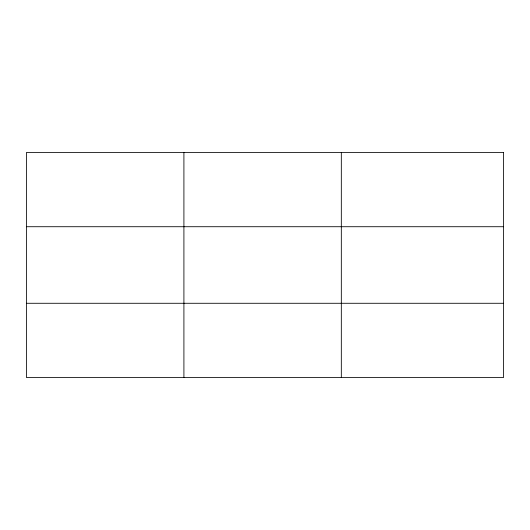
<?xml version="1.0" encoding="UTF-8"?>
<svg xmlns="http://www.w3.org/2000/svg" width="530" height="530" viewBox="0 0 530 530"><rect width="100%" height="100%" fill="white"/><g stroke="black" fill="none" stroke-linecap="round" stroke-linejoin="round"><path stroke-width="0.79" d="M183.91 377.579L183.91 152.421M341.32 377.579L341.32 152.421M26.5 226.721L503.5 226.721M26.5 303.279L503.5 303.279M503.5 152.421L503.5 377.579L26.5 377.579L26.5 152.421L503.5 152.421"/></g></svg>
